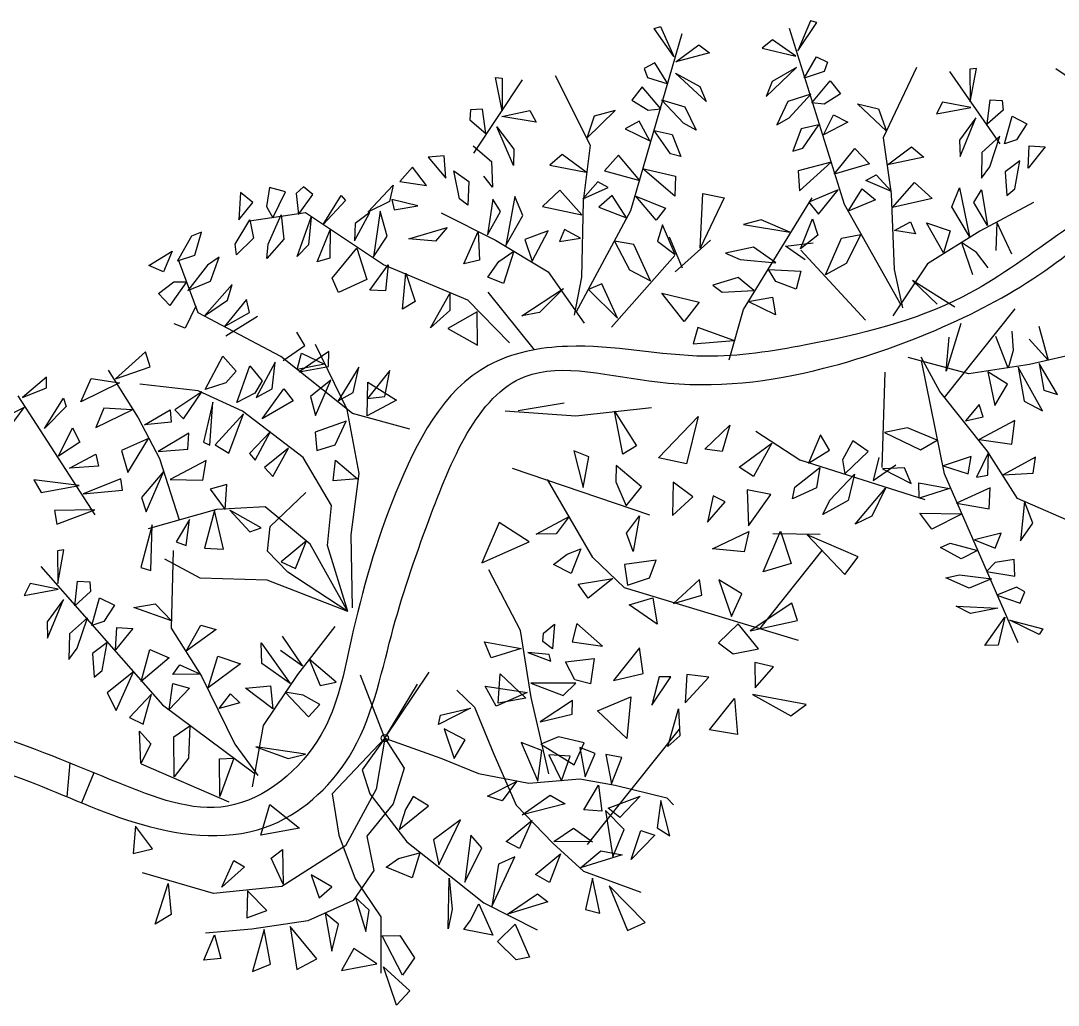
# Model space of a CAD drawing. Header units: millimetres. Extents: x 249.48 to 251.53, y 2603.73 to 2604.63.
# Drawn here: x 250.175 to 251.066, y 2603.732 to 2604.578 of the extents above; entities that cross this region are included whole.
import ezdxf

# ---------------------------------------------------------------- set-up
doc = ezdxf.new("R2010")
doc.units = ezdxf.units.MM
doc.header["$LTSCALE"] = 10
doc.layers.add('Vegetais', color=94, linetype='Continuous')

msp = doc.modelspace()

# ---------------------------------------------------------------- linework, layer by layer
at = {"layer": 'Vegetais'}
for p, q in [((250.71868, 2604.571), (250.72413, 2604.57273)), ((250.7357, 2604.54716), (250.71868, 2604.571)), ((250.72413, 2604.57273), (250.7357, 2604.54716)), ((250.83473, 2604.57127), (250.88191, 2604.42017)), ((250.85314, 2604.57774), (250.84208, 2604.55194)), ((250.84208, 2604.55194), (250.85862, 2604.57611)), ((250.85862, 2604.57611), (250.85314, 2604.57774)), ((250.74266, 2604.56663), (250.69849, 2604.41462)), ((250.82034, 2604.56145), (250.81148, 2604.55434)), ((250.84048, 2604.54736), (250.82034, 2604.56145)), ((250.73739, 2604.54261), (250.75725, 2604.5571)), ((250.75725, 2604.5571), (250.76625, 2604.55017)), ((250.81148, 2604.55434), (250.84048, 2604.54736)), ((250.76625, 2604.55017), (250.73739, 2604.54261)), ((250.84765, 2604.52847), (250.8584, 2604.54676)), ((250.8584, 2604.54676), (250.86765, 2604.54207)), ((250.71949, 2604.54166), (250.71033, 2604.53678)), ((250.71033, 2604.53678), (250.71316, 2604.5289)), ((250.7306, 2604.52359), (250.71949, 2604.54166)), ((250.81505, 2604.51264), (250.84098, 2604.53751)), ((250.84098, 2604.53751), (250.82027, 2604.52567)), ((250.86765, 2604.54207), (250.86498, 2604.53413)), ((250.94425, 2604.53758), (250.91546, 2604.47722)), ((250.97266, 2604.5343), (251.01582, 2604.47217)), ((250.99559, 2604.53681), (250.98992, 2604.53605)), ((250.98992, 2604.53605), (250.99035, 2604.50799)), ((250.99035, 2604.50799), (250.99559, 2604.53681)), ((251.06386, 2604.5368), (251.10019, 2604.51189)), ((250.60549, 2604.52694), (250.56358, 2604.46396)), ((250.58252, 2604.52899), (250.5882, 2604.52835)), ((250.58833, 2604.50028), (250.58252, 2604.52899)), ((250.5882, 2604.52835), (250.58833, 2604.50028)), ((250.63383, 2604.53077), (250.66381, 2604.47099)), ((250.71316, 2604.5289), (250.7306, 2604.52359)), ((250.76351, 2604.5084), (250.73709, 2604.53276)), ((250.73709, 2604.53276), (250.75803, 2604.52133)), ((250.82027, 2604.52567), (250.81505, 2604.51264)), ((250.86498, 2604.53413), (250.84765, 2604.52847)), ((250.75803, 2604.52133), (250.76351, 2604.5084)), ((250.74409, 2604.48972), (250.72513, 2604.50974)), ((250.72513, 2604.50974), (250.74508, 2604.50373)), ((250.83356, 2604.50834), (250.82425, 2604.48833)), ((250.85339, 2604.51474), (250.83356, 2604.50834)), ((250.83483, 2604.49434), (250.85339, 2604.51474)), ((250.96663, 2604.5078), (250.96144, 2604.49769)), ((250.99076, 2604.50315), (250.96663, 2604.5078)), ((251.00501, 2604.48884), (251.00736, 2604.50992)), ((251.00736, 2604.50992), (251.01773, 2604.50941)), ((251.01773, 2604.50941), (251.01853, 2604.50107)), ((250.56093, 2604.50116), (250.5603, 2604.4928)), ((250.57128, 2604.50187), (250.56093, 2604.50116)), ((250.57405, 2604.48084), (250.57128, 2604.50187)), ((250.58802, 2604.49543), (250.61205, 2604.50055)), ((250.61205, 2604.50055), (250.61744, 2604.49055)), ((250.66082, 2604.47679), (250.68523, 2604.50067)), ((250.68523, 2604.50067), (250.66724, 2604.49583)), ((250.74508, 2604.50373), (250.75478, 2604.48392)), ((250.89347, 2604.50646), (250.91154, 2604.50198)), ((250.91834, 2604.48307), (250.89347, 2604.50646)), ((250.91154, 2604.50198), (250.91834, 2604.48307)), ((250.96144, 2604.49769), (250.99076, 2604.50315)), ((251.01853, 2604.50107), (251.00501, 2604.48884)), ((250.5603, 2604.4928), (250.57405, 2604.48084)), ((250.61744, 2604.49055), (250.58802, 2604.49543)), ((250.66724, 2604.49583), (250.66082, 2604.47679)), ((250.75478, 2604.48392), (250.74409, 2604.48972)), ((250.82425, 2604.48833), (250.83483, 2604.49434)), ((250.99524, 2604.49437), (250.98116, 2604.4751)), ((250.98171, 2604.46108), (250.99524, 2604.49437)), ((250.5979, 2604.45355), (250.58372, 2604.48656)), ((250.58372, 2604.48656), (250.59817, 2604.46758)), ((250.7329, 2604.46338), (250.71872, 2604.48337)), ((250.71872, 2604.48337), (250.73415, 2604.48008)), ((250.84496, 2604.48491), (250.83785, 2604.46578)), ((250.86032, 2604.4885), (250.84496, 2604.48491)), ((250.84654, 2604.46824), (250.86032, 2604.4885)), ((250.73415, 2604.48008), (250.74164, 2604.4611)), ((250.91546, 2604.47722), (250.92247, 2604.42913)), ((250.98116, 2604.4751), (250.98171, 2604.46108)), ((251.01586, 2604.47864), (251.00037, 2604.4647)), ((251.00724, 2604.45245), (251.01586, 2604.47864)), ((250.56341, 2604.47043), (250.57917, 2604.4568)), ((250.59817, 2604.46758), (250.5979, 2604.45355)), ((250.66381, 2604.47099), (250.65776, 2604.42278)), ((250.74164, 2604.4611), (250.7329, 2604.46338)), ((250.83785, 2604.46578), (250.84654, 2604.46824)), ((250.87336, 2604.44601), (250.89122, 2604.46816)), ((250.89122, 2604.46816), (250.90368, 2604.45482)), ((250.9193, 2604.45394), (250.93979, 2604.46951)), ((250.93979, 2604.46951), (250.95049, 2604.46056)), ((251.00037, 2604.4647), (251.00004, 2604.44265)), ((250.57917, 2604.4568), (250.57994, 2604.43475)), ((250.63965, 2604.46281), (250.62912, 2604.45365)), ((250.66044, 2604.44765), (250.63965, 2604.46281)), ((250.68823, 2604.46242), (250.67604, 2604.44884)), ((250.70653, 2604.44063), (250.68823, 2604.46242)), ((250.87082, 2604.45619), (250.84265, 2604.449)), ((250.84366, 2604.43184), (250.87082, 2604.45619)), ((250.90368, 2604.45482), (250.87336, 2604.44601)), ((250.95049, 2604.46056), (250.9193, 2604.45394)), ((251.03289, 2604.45752), (251.02034, 2604.44797)), ((251.02858, 2604.43339), (251.03289, 2604.45752)), ((250.51107, 2604.45194), (250.50043, 2604.43979)), ((250.52332, 2604.43621), (250.51107, 2604.45194)), ((250.55158, 2604.42494), (250.5468, 2604.44897)), ((250.5468, 2604.44897), (250.55954, 2604.43967)), ((250.62912, 2604.45365), (250.66044, 2604.44765)), ((250.67604, 2604.44884), (250.70653, 2604.44063)), ((250.73651, 2604.42706), (250.70887, 2604.45086)), ((250.70887, 2604.45086), (250.73717, 2604.44423)), ((250.84265, 2604.449), (250.84366, 2604.43184)), ((250.90078, 2604.44043), (250.90947, 2604.44543)), ((250.90947, 2604.44543), (250.92258, 2604.43108)), ((251.00004, 2604.44265), (251.00724, 2604.45245)), ((251.02034, 2604.44797), (251.02166, 2604.42761)), ((250.47279, 2604.41335), (250.49462, 2604.43643)), ((250.49462, 2604.43643), (250.49139, 2604.4225)), ((250.50043, 2604.43979), (250.52332, 2604.43621)), ((250.55954, 2604.43967), (250.55863, 2604.41929)), ((250.57994, 2604.43475), (250.57255, 2604.44441)), ((250.67044, 2604.43934), (250.65761, 2604.42473)), ((250.67922, 2604.43451), (250.67044, 2604.43934)), ((250.73717, 2604.44423), (250.73651, 2604.42706)), ((250.92258, 2604.43108), (250.90078, 2604.44043)), ((250.92368, 2604.41753), (250.94233, 2604.43898)), ((250.94233, 2604.43898), (250.9575, 2604.4252)), ((250.41748, 2604.43521), (250.41132, 2604.42953)), ((250.41132, 2604.42953), (250.41323, 2604.4114)), ((250.41323, 2604.4114), (250.42554, 2604.42868)), ((250.42554, 2604.42868), (250.41748, 2604.43521)), ((250.43449, 2604.40283), (250.44981, 2604.4278)), ((250.44981, 2604.4278), (250.45353, 2604.42345)), ((250.63771, 2604.43223), (250.62281, 2604.41815)), ((250.65679, 2604.41115), (250.63771, 2604.43223)), ((250.65761, 2604.42473), (250.67922, 2604.43451)), ((250.6827, 2604.42765), (250.6714, 2604.41777)), ((250.69497, 2604.40863), (250.6827, 2604.42765)), ((250.75826, 2604.38256), (250.76071, 2604.42949)), ((250.76071, 2604.42949), (250.779, 2604.42556)), ((250.877, 2604.43245), (250.85173, 2604.42184)), ((250.8601, 2604.4117), (250.877, 2604.43245)), ((250.88555, 2604.41424), (250.89744, 2604.4335)), ((250.89744, 2604.4335), (250.90894, 2604.42385)), ((250.92247, 2604.42913), (250.92509, 2604.36402)), ((250.97439, 2604.41796), (250.98106, 2604.43436)), ((250.98106, 2604.43436), (250.98966, 2604.39251)), ((250.99348, 2604.42177), (250.99989, 2604.43247)), ((250.99989, 2604.43247), (251.00528, 2604.4018)), ((251.02166, 2604.42761), (251.02858, 2604.43339)), ((250.45353, 2604.42345), (250.43449, 2604.40283)), ((250.49139, 2604.4225), (250.47279, 2604.41335)), ((250.49355, 2604.42421), (250.4953, 2604.41547)), ((250.51577, 2604.41886), (250.49355, 2604.42421)), ((250.4953, 2604.41547), (250.51577, 2604.41886)), ((250.55863, 2604.41929), (250.55158, 2604.42494)), ((250.58029, 2604.42459), (250.57551, 2604.39382)), ((250.58691, 2604.41401), (250.58029, 2604.42459)), ((250.59907, 2604.42685), (250.59132, 2604.38483)), ((250.60607, 2604.41058), (250.59907, 2604.42685)), ((250.65776, 2604.42278), (250.65643, 2604.35763)), ((250.72046, 2604.40659), (250.70316, 2604.427)), ((250.70316, 2604.427), (250.72863, 2604.41689)), ((250.779, 2604.42556), (250.75826, 2604.38256)), ((250.79568, 2604.32971), (250.85464, 2604.42573)), ((250.85173, 2604.42184), (250.8601, 2604.4117)), ((250.88191, 2604.42017), (250.93068, 2604.33382)), ((250.90894, 2604.42385), (250.88555, 2604.41424)), ((250.9575, 2604.4252), (250.92368, 2604.41753)), ((251.00528, 2604.4018), (250.99348, 2604.42177)), ((251.04468, 2604.42163), (250.99852, 2604.39707)), ((250.41928, 2604.41267), (250.37116, 2604.40556)), ((250.3873, 2604.38577), (250.39835, 2604.41104)), ((250.39835, 2604.41104), (250.40059, 2604.39032)), ((250.48635, 2604.3682), (250.41928, 2604.41267)), ((250.46127, 2604.38876), (250.47448, 2604.41307)), ((250.47448, 2604.41307), (250.46185, 2604.40369)), ((250.48349, 2604.41422), (250.47779, 2604.37496)), ((250.48954, 2604.39275), (250.48349, 2604.41422)), ((250.53573, 2604.41285), (250.58236, 2604.38921)), ((250.57551, 2604.39382), (250.58691, 2604.41401)), ((250.59132, 2604.38483), (250.60607, 2604.41058)), ((250.62281, 2604.41815), (250.65679, 2604.41115)), ((250.69849, 2604.41462), (250.65144, 2604.32732)), ((250.6714, 2604.41777), (250.69497, 2604.40863)), ((250.72863, 2604.41689), (250.72046, 2604.40659)), ((250.98966, 2604.39251), (250.97439, 2604.41796)), ((250.35869, 2604.38581), (250.37157, 2604.40666)), ((250.37157, 2604.40666), (250.37455, 2604.39118)), ((250.41208, 2604.37518), (250.4242, 2604.409)), ((250.4242, 2604.409), (250.42184, 2604.38526)), ((250.46185, 2604.40369), (250.46127, 2604.38876)), ((250.72591, 2604.40264), (250.72163, 2604.3886)), ((250.73674, 2604.3771), (250.72591, 2604.40264)), ((250.81081, 2604.40688), (250.79564, 2604.40278)), ((250.79564, 2604.40278), (250.83536, 2604.39633)), ((250.83536, 2604.39633), (250.81081, 2604.40688)), ((250.84441, 2604.3819), (250.85473, 2604.40765)), ((250.85473, 2604.40765), (250.85929, 2604.39369)), ((250.9253, 2604.39756), (250.93907, 2604.40511)), ((250.93907, 2604.40511), (250.94341, 2604.39488)), ((250.95289, 2604.40427), (250.9732, 2604.39738)), ((250.96728, 2604.37847), (250.95289, 2604.40427)), ((251.01311, 2604.40481), (251.01245, 2604.38037)), ((251.02609, 2604.37743), (251.01311, 2604.40481)), ((250.32134, 2604.39291), (250.30926, 2604.37159)), ((250.3298, 2604.39607), (250.32134, 2604.39291)), ((250.32427, 2604.37642), (250.3298, 2604.39607)), ((250.42929, 2604.37072), (250.44054, 2604.39835)), ((250.44054, 2604.39835), (250.44023, 2604.37377)), ((250.47779, 2604.37496), (250.48954, 2604.39275)), ((250.50809, 2604.39045), (250.54107, 2604.40024)), ((250.54107, 2604.40024), (250.53104, 2604.38836)), ((250.55519, 2604.36903), (250.56762, 2604.39666)), ((250.56762, 2604.39666), (250.56877, 2604.37225)), ((250.62784, 2604.39732), (250.60767, 2604.39003)), ((250.61397, 2604.37124), (250.62784, 2604.39732)), ((250.64164, 2604.39843), (250.6375, 2604.38813)), ((250.65556, 2604.39116), (250.64164, 2604.39843)), ((250.74303, 2604.36516), (250.73197, 2604.39204)), ((250.85929, 2604.39369), (250.84441, 2604.3819)), ((250.87965, 2604.39115), (250.89623, 2604.39421)), ((250.89623, 2604.39421), (250.88377, 2604.36938)), ((250.94341, 2604.39488), (250.9253, 2604.39756)), ((250.99852, 2604.39707), (250.95376, 2604.369)), ((250.9732, 2604.39738), (250.96728, 2604.37847)), ((250.35999, 2604.37688), (250.35869, 2604.38581)), ((250.37455, 2604.39118), (250.35999, 2604.37688)), ((250.40059, 2604.39032), (250.38613, 2604.37367)), ((250.38613, 2604.37367), (250.3873, 2604.38577)), ((250.42184, 2604.38526), (250.41208, 2604.37518)), ((250.53104, 2604.38836), (250.50809, 2604.39045)), ((250.58236, 2604.38921), (250.62767, 2604.36204)), ((250.60767, 2604.39003), (250.61397, 2604.37124)), ((250.6375, 2604.38813), (250.65556, 2604.39116)), ((250.68469, 2604.38839), (250.69764, 2604.36381)), ((250.70133, 2604.38565), (250.68469, 2604.38839)), ((250.71552, 2604.3543), (250.70133, 2604.38565)), ((250.72163, 2604.3886), (250.73674, 2604.3771)), ((250.73686, 2604.36228), (250.7672, 2604.38943)), ((250.80426, 2604.38332), (250.78009, 2604.37817)), ((250.82334, 2604.36988), (250.80426, 2604.38332)), ((250.83176, 2604.38427), (250.85537, 2604.38697)), ((250.8485, 2604.37258), (250.83176, 2604.38427)), ((250.86608, 2604.35952), (250.87965, 2604.39115)), ((250.99577, 2604.3788), (250.9827, 2604.38731)), ((250.9827, 2604.38731), (250.99239, 2604.35989)), ((250.30926, 2604.37159), (250.32427, 2604.37642)), ((250.34519, 2604.3747), (250.33514, 2604.36785)), ((250.33755, 2604.354), (250.34519, 2604.3747)), ((250.44208, 2604.35661), (250.46342, 2604.3824)), ((250.46342, 2604.3824), (250.47195, 2604.35545)), ((250.58547, 2604.371), (250.59837, 2604.37977)), ((250.59837, 2604.37977), (250.58923, 2604.35216)), ((250.68206, 2604.31477), (250.73647, 2604.37607)), ((250.78009, 2604.37817), (250.79259, 2604.37275)), ((250.90032, 2604.32066), (250.8447, 2604.38086)), ((251.00569, 2604.36546), (250.99577, 2604.3788)), ((250.32695, 2604.32687), (250.31003, 2604.37248)), ((250.33514, 2604.36785), (250.31831, 2604.346)), ((250.44023, 2604.37377), (250.42929, 2604.37072)), ((250.47458, 2604.34638), (250.49038, 2604.36819)), ((250.55874, 2604.33788), (250.48635, 2604.3682)), ((250.49038, 2604.36819), (250.48802, 2604.34586)), ((250.56877, 2604.37225), (250.55519, 2604.36903)), ((250.57582, 2604.35747), (250.58547, 2604.371)), ((250.79259, 2604.37275), (250.82334, 2604.36988)), ((250.88377, 2604.36938), (250.86608, 2604.35952)), ((250.95376, 2604.369), (250.92375, 2604.32443)), ((250.44759, 2604.34443), (250.44208, 2604.35661)), ((250.58923, 2604.35216), (250.57582, 2604.35747)), ((250.62767, 2604.36204), (250.65856, 2604.31807)), ((250.65643, 2604.35763), (250.65, 2604.32484)), ((250.69764, 2604.36381), (250.71552, 2604.3543)), ((250.79097, 2604.35733), (250.76907, 2604.35081)), ((250.80453, 2604.34601), (250.79097, 2604.35733)), ((250.92509, 2604.36402), (250.93217, 2604.33136)), ((250.31831, 2604.346), (250.33755, 2604.354)), ((250.35635, 2604.35122), (250.33253, 2604.32432)), ((250.35221, 2604.33781), (250.35635, 2604.35122)), ((250.47195, 2604.35545), (250.44759, 2604.34443)), ((250.60512, 2604.32433), (250.64103, 2604.34791)), ((250.64103, 2604.34791), (250.62033, 2604.32718)), ((250.6737, 2604.35188), (250.6623, 2604.34709)), ((250.6623, 2604.34709), (250.68737, 2604.32249)), ((250.68737, 2604.32249), (250.6737, 2604.35188)), ((250.76907, 2604.35081), (250.77712, 2604.34469)), ((250.97705, 2604.33175), (250.94069, 2604.35461)), ((250.94069, 2604.35461), (250.96179, 2604.33429)), ((250.36854, 2604.33828), (250.34974, 2604.31512)), ((250.37113, 2604.32722), (250.36854, 2604.33828)), ((250.48802, 2604.34586), (250.47458, 2604.34638)), ((250.6161, 2604.2952), (250.57615, 2604.34459)), ((250.74471, 2604.31963), (250.72539, 2604.3437)), ((250.72539, 2604.3437), (250.75743, 2604.33603)), ((250.77712, 2604.34469), (250.80453, 2604.34601)), ((250.32515, 2604.33278), (250.31593, 2604.31368)), ((250.33253, 2604.32432), (250.35221, 2604.33781)), ((250.59441, 2604.30121), (250.55874, 2604.33788)), ((250.75743, 2604.33603), (250.74471, 2604.31963)), ((250.7833, 2604.28644), (250.79568, 2604.32971)), ((250.96815, 2604.25436), (251.02899, 2604.33051)), ((250.3982, 2604.28947), (250.32695, 2604.32687)), ((250.34974, 2604.31512), (250.37113, 2604.32722)), ((250.3779, 2604.32372), (250.35088, 2604.30703)), ((250.62033, 2604.32718), (250.60512, 2604.32433)), ((250.31593, 2604.31368), (250.30632, 2604.3176)), ((250.75623, 2604.31447), (250.75243, 2604.30036)), ((250.78711, 2604.30323), (250.75623, 2604.31447)), ((250.98223, 2604.31786), (250.96972, 2604.27677)), ((251.04921, 2604.31544), (251.05732, 2604.28625)), ((250.4186, 2604.29875), (250.41167, 2604.31028)), ((250.75243, 2604.30036), (250.78711, 2604.30323)), ((250.96972, 2604.27677), (250.97236, 2604.30594)), ((251.02288, 2604.27956), (251.01225, 2604.30664)), ((251.02594, 2604.31113), (251.02719, 2604.29456)), ((251.05732, 2604.28625), (251.04082, 2604.30428)), ((250.40015, 2604.28593), (250.4186, 2604.29875)), ((251.02719, 2604.29456), (251.02288, 2604.27956)), ((251.09219, 2604.29421), (251.04123, 2604.28255)), ((250.45961, 2604.24059), (250.3982, 2604.28947)), ((250.98902, 2604.27446), (250.93715, 2604.28849)), ((250.96409, 2604.25944), (250.94806, 2604.28877)), ((250.96822, 2604.18874), (250.94854, 2604.28593)), ((250.24981, 2604.27759), (250.27548, 2604.23682)), ((250.39317, 2604.28451), (250.3769, 2604.25421)), ((250.39056, 2604.26162), (250.39317, 2604.28451)), ((250.91697, 2604.276), (250.91436, 2604.19408)), ((251.04123, 2604.28255), (250.98902, 2604.27446)), ((251.0223, 2604.26574), (251.00544, 2604.27615)), ((251.00544, 2604.27615), (251.01146, 2604.24723)), ((251.05245, 2604.24293), (251.03154, 2604.28019)), ((251.03154, 2604.28019), (251.03667, 2604.25096)), ((251.06544, 2604.25668), (251.04943, 2604.28339)), ((251.04943, 2604.28339), (251.05359, 2604.26058)), ((250.22626, 2604.25061), (250.23505, 2604.27043)), ((250.25935, 2604.26696), (250.22626, 2604.25061)), ((250.23505, 2604.27043), (250.25935, 2604.26696)), ((250.3769, 2604.25421), (250.39056, 2604.26162)), ((251.00474, 2604.20852), (250.96409, 2604.25944)), ((251.01146, 2604.24723), (251.0223, 2604.26574)), ((251.05359, 2604.26058), (251.06544, 2604.25668)), ((250.2386, 2604.15358), (250.17245, 2604.2558)), ((250.19493, 2604.22774), (250.21146, 2604.2536)), ((250.21146, 2604.2536), (250.21357, 2604.24643)), ((250.64158, 2604.24926), (250.60201, 2604.24273)), ((251.03667, 2604.25096), (251.05245, 2604.24293)), ((250.17755, 2604.24574), (250.15549, 2604.23484)), ((250.1616, 2604.22382), (250.17755, 2604.24574)), ((250.21357, 2604.24643), (250.19493, 2604.22774)), ((250.24601, 2604.24509), (250.23913, 2604.22858)), ((250.23913, 2604.22858), (250.27028, 2604.24359)), ((250.27028, 2604.24359), (250.24601, 2604.24509)), ((250.28101, 2604.2307), (250.30303, 2604.24357)), ((250.30303, 2604.24357), (250.30388, 2604.2331)), ((250.50892, 2604.22697), (250.45961, 2604.24059)), ((250.5909, 2604.24289), (250.65137, 2604.23862)), ((250.65137, 2604.23862), (250.71664, 2604.24572)), ((250.99815, 2604.24812), (250.98621, 2604.23423)), ((251.00156, 2604.23755), (250.99815, 2604.24812)), ((250.27548, 2604.23682), (250.29384, 2604.2018)), ((250.30388, 2604.2331), (250.28101, 2604.2307)), ((250.72238, 2604.2023), (250.75663, 2604.23788)), ((250.75663, 2604.23788), (250.74663, 2604.19718)), ((250.98621, 2604.23423), (251.00156, 2604.23755)), ((251.02864, 2604.23443), (250.99805, 2604.21808)), ((251.02619, 2604.21408), (251.02864, 2604.23443)), ((250.20718, 2604.20374), (250.21916, 2604.2282)), ((250.21916, 2604.2282), (250.22529, 2604.21587)), ((250.76221, 2604.20981), (250.78387, 2604.23051)), ((250.78387, 2604.23051), (250.77718, 2604.20792)), ((250.80613, 2604.22524), (250.84381, 2604.20065)), ((250.93637, 2604.22833), (250.91654, 2604.22421)), ((250.91654, 2604.22421), (250.9475, 2604.20919)), ((250.96204, 2604.21773), (250.93637, 2604.22833)), ((250.22529, 2604.21587), (250.20718, 2604.20374)), ((250.28451, 2604.21898), (250.26112, 2604.2087)), ((250.26672, 2604.18981), (250.28451, 2604.21898)), ((250.7919, 2604.1945), (250.82, 2604.21505)), ((250.82, 2604.21505), (250.80402, 2604.18633)), ((250.9475, 2604.20919), (250.96204, 2604.21773)), ((250.99805, 2604.21808), (251.02619, 2604.21408)), ((250.21655, 2604.19344), (250.23924, 2604.20566)), ((250.23924, 2604.20566), (250.2414, 2604.19522)), ((250.26112, 2604.2087), (250.26672, 2604.18981)), ((250.77718, 2604.20792), (250.76221, 2604.20981)), ((251.0061, 2604.20712), (250.99575, 2604.18577)), ((251.03093, 2604.16759), (251.00474, 2604.20852)), ((251.00559, 2604.18768), (251.0061, 2604.20712)), ((250.29384, 2604.2018), (250.31074, 2604.14907)), ((250.74663, 2604.19718), (250.72238, 2604.2023)), ((250.84381, 2604.20065), (250.95124, 2604.16668)), ((250.9118, 2604.20283), (250.90681, 2604.18303)), ((250.90681, 2604.18303), (250.92642, 2604.19645)), ((250.99105, 2604.20365), (250.96709, 2604.1956)), ((250.96709, 2604.1956), (250.98869, 2604.18883)), ((250.98869, 2604.18883), (250.99105, 2604.20365)), ((251.0465, 2604.20311), (251.01859, 2604.18769)), ((251.04427, 2604.18934), (251.0465, 2604.20311)), ((250.2414, 2604.19522), (250.21655, 2604.19344)), ((250.29749, 2604.19106), (250.27827, 2604.16842)), ((250.28244, 2604.15606), (250.29749, 2604.19106)), ((250.59682, 2604.19349), (250.71472, 2604.15352)), ((250.80402, 2604.18633), (250.7919, 2604.1945)), ((250.83959, 2604.17717), (250.86118, 2604.19412)), ((250.86118, 2604.19412), (250.85834, 2604.17668)), ((250.86966, 2604.16609), (250.89102, 2604.18839)), ((250.89102, 2604.18839), (250.88539, 2604.16574)), ((250.93378, 2604.19393), (250.91482, 2604.19311)), ((250.91482, 2604.19311), (250.93947, 2604.1804)), ((250.93947, 2604.1804), (250.93378, 2604.19393)), ((251.0315, 2604.04364), (250.96822, 2604.18874)), ((250.99575, 2604.18577), (251.00559, 2604.18768)), ((251.01859, 2604.18769), (251.04427, 2604.18934)), ((250.18595, 2604.18368), (250.19206, 2604.17266)), ((250.22469, 2604.17853), (250.18595, 2604.18368)), ((250.19206, 2604.17266), (250.22469, 2604.17853)), ((250.26061, 2604.18446), (250.22811, 2604.17139)), ((250.2621, 2604.17466), (250.26061, 2604.18446)), ((250.94619, 2604.18085), (250.97255, 2604.17623)), ((250.9465, 2604.16771), (250.94619, 2604.18085)), ((250.22811, 2604.17139), (250.2621, 2604.17466)), ((250.79869, 2604.17488), (250.79984, 2604.14405)), ((250.81904, 2604.17082), (250.79869, 2604.17488)), ((250.79984, 2604.14405), (250.81904, 2604.17082)), ((250.83751, 2604.16727), (250.83959, 2604.17717)), ((250.85834, 2604.17668), (250.83751, 2604.16727)), ((250.89162, 2604.14539), (250.91742, 2604.17627)), ((250.91742, 2604.17627), (250.90578, 2604.15222)), ((250.97255, 2604.17623), (250.9465, 2604.16771)), ((251.00736, 2604.17679), (250.97867, 2604.1636)), ((251.00668, 2604.15856), (251.00736, 2604.17679)), ((250.27827, 2604.16842), (250.28244, 2604.15606)), ((250.38454, 2604.16031), (250.34266, 2604.15819)), ((250.42314, 2604.1283), (250.38454, 2604.16031)), ((250.86376, 2604.15381), (250.86966, 2604.16609)), ((250.88539, 2604.16574), (250.86376, 2604.15381)), ((250.97867, 2604.1636), (251.00668, 2604.15856)), ((251.09221, 2604.14081), (251.03093, 2604.16759)), ((251.03694, 2604.16504), (251.03345, 2604.13108)), ((251.04418, 2604.1463), (251.03694, 2604.16504)), ((250.23819, 2604.15783), (250.20349, 2604.15716)), ((250.20349, 2604.15716), (250.20568, 2604.14541)), ((250.20568, 2604.14541), (250.23819, 2604.15783)), ((250.34266, 2604.15819), (250.28403, 2604.14135)), ((250.90578, 2604.15222), (250.89162, 2604.14539)), ((250.94695, 2604.15486), (250.98342, 2604.15425)), ((250.95742, 2604.14124), (250.94695, 2604.15486)), ((250.98342, 2604.15425), (250.95742, 2604.14124)), ((250.28756, 2604.14502), (250.27779, 2604.10815)), ((250.28635, 2604.1057), (250.28756, 2604.14502)), ((251.03345, 2604.13108), (251.04418, 2604.1463)), ((250.81237, 2604.10466), (250.82723, 2604.13937)), ((250.82068, 2604.13751), (250.86139, 2604.13686)), ((250.82723, 2604.13937), (250.83648, 2604.11182)), ((250.89396, 2604.11728), (250.85013, 2604.1362)), ((250.85013, 2604.1362), (250.88272, 2604.10233)), ((250.45555, 2604.07056), (250.42314, 2604.1283)), ((250.96478, 2604.12541), (250.97295, 2604.12924)), ((250.98268, 2604.11561), (250.96478, 2604.12541)), ((250.97295, 2604.12924), (250.99664, 2604.12295)), ((250.21177, 2604.12333), (250.2061, 2604.12259)), ((250.2061, 2604.12259), (250.20646, 2604.09453)), ((250.20646, 2604.09453), (250.21177, 2604.12333)), ((250.32873, 2604.09898), (250.29828, 2604.11542)), ((250.30567, 2604.12289), (250.30387, 2604.05604)), ((250.80947, 2604.05573), (250.86304, 2604.12278)), ((250.88272, 2604.10233), (250.89396, 2604.11728)), ((250.99664, 2604.12295), (250.98268, 2604.11561)), ((250.19191, 2604.10921), (250.29638, 2603.99028)), ((250.27779, 2604.10815), (250.28635, 2604.1057)), ((250.83648, 2604.11182), (250.81237, 2604.10466)), ((250.3864, 2604.09746), (250.32873, 2604.09898)), ((250.96927, 2604.09946), (250.9812, 2604.10184)), ((250.9894, 2604.09043), (250.96927, 2604.09946)), ((250.9812, 2604.10184), (251.00858, 2604.09858)), ((251.00858, 2604.09858), (250.9894, 2604.09043)), ((250.18274, 2604.09438), (250.17753, 2604.08429)), ((250.17753, 2604.08429), (250.20686, 2604.08969)), ((250.20686, 2604.08969), (250.18274, 2604.09438)), ((250.22108, 2604.07534), (250.22348, 2604.09642)), ((250.22348, 2604.09642), (250.23385, 2604.09589)), ((250.23385, 2604.09589), (250.23462, 2604.08754)), ((250.45555, 2604.07056), (250.3864, 2604.09746)), ((251.03003, 2604.09151), (251.01323, 2604.08444)), ((251.03726, 2604.08726), (251.03003, 2604.09151)), ((250.21132, 2604.08089), (250.1972, 2604.06166)), ((250.19772, 2604.04763), (250.21132, 2604.08089)), ((250.23462, 2604.08754), (250.22108, 2604.07534)), ((251.01323, 2604.08444), (251.03334, 2604.07765)), ((251.03334, 2604.07765), (251.03726, 2604.08726)), ((250.27189, 2604.07383), (250.29023, 2604.07708)), ((250.30412, 2604.06255), (250.27189, 2604.07383)), ((250.29023, 2604.07708), (250.30412, 2604.06255)), ((250.97823, 2604.07506), (251.01411, 2604.07324)), ((250.9907, 2604.06863), (250.97823, 2604.07506)), ((251.01411, 2604.07324), (250.9907, 2604.06863)), ((250.23191, 2604.06512), (250.21639, 2604.05122)), ((250.22323, 2604.03894), (250.23191, 2604.06512)), ((251.00283, 2604.04121), (251.02018, 2604.06547)), ((251.02018, 2604.06547), (251.01419, 2604.04164)), ((251.04964, 2604.0508), (251.02439, 2604.06305)), ((251.02439, 2604.06305), (251.05272, 2604.05562)), ((250.1972, 2604.06166), (250.19772, 2604.04763)), ((250.30387, 2604.05604), (250.3298, 2604.01494)), ((250.31683, 2604.03632), (250.32923, 2604.05887)), ((250.34264, 2604.05504), (250.31683, 2604.03632)), ((250.32923, 2604.05887), (250.34264, 2604.05504)), ((250.44453, 2604.05771), (250.41232, 2604.01652)), ((251.05272, 2604.05562), (251.04964, 2604.0508)), ((250.21639, 2604.05122), (250.21601, 2604.02916)), ((250.39919, 2604.04943), (250.41657, 2604.02359)), ((250.21601, 2604.02916), (250.22323, 2604.03894)), ((250.24889, 2604.04396), (250.23632, 2604.03444)), ((250.24453, 2604.01984), (250.24889, 2604.04396)), ((250.27807, 2604.01042), (250.2854, 2604.03792)), ((250.2854, 2604.03792), (250.3022, 2604.03079)), ((250.38122, 2604.04351), (250.40607, 2604.00875)), ((250.38179, 2604.02581), (250.38122, 2604.04351)), ((250.41657, 2604.02359), (250.39768, 2604.03705)), ((251.01419, 2604.04164), (251.00283, 2604.04121)), ((250.23632, 2604.03444), (250.23759, 2604.01407)), ((250.3022, 2604.03079), (250.27807, 2604.01042)), ((250.33562, 2604.00482), (250.34395, 2604.032)), ((250.34395, 2604.032), (250.36341, 2604.02557)), ((250.44549, 2604.00977), (250.42251, 2604.02952)), ((250.42251, 2604.02952), (250.43182, 2604.00692)), ((250.23759, 2604.01407), (250.24453, 2604.01984)), ((250.27161, 2604.01869), (250.24879, 2604.00068)), ((250.25668, 2603.98541), (250.27161, 2604.01869)), ((250.30539, 2604.01646), (250.3113, 2604.02456)), ((250.3113, 2604.02456), (250.32911, 2604.01677)), ((250.36341, 2604.02557), (250.33562, 2604.00482)), ((250.40607, 2604.00875), (250.38179, 2604.02581)), ((250.48733, 2603.96172), (250.52542, 2604.0184)), ((250.30211, 2603.98634), (250.30516, 2604.00877)), ((250.30516, 2604.00877), (250.31958, 2604.00461)), ((250.32911, 2604.01677), (250.30539, 2604.01646)), ((250.3298, 2604.01494), (250.35864, 2603.95651)), ((250.41232, 2604.01652), (250.38282, 2603.97269)), ((250.43182, 2604.00692), (250.44549, 2604.00977)), ((250.48733, 2603.96172), (250.46641, 2604.01591)), ((250.24879, 2604.00068), (250.25668, 2603.98541)), ((250.2869, 2603.99951), (250.26811, 2603.97955)), ((250.27989, 2603.97369), (250.2869, 2603.99951)), ((250.31958, 2604.00461), (250.30211, 2603.98634)), ((250.3452, 2603.98724), (250.35473, 2603.99973)), ((250.35473, 2603.99973), (250.36285, 2603.99215)), ((250.3677, 2604.00458), (250.38906, 2604.00653)), ((250.39132, 2603.98684), (250.3677, 2604.00458)), ((250.38906, 2604.00653), (250.39132, 2603.98684)), ((250.41723, 2603.99871), (250.40183, 2604.00118)), ((250.40183, 2604.00118), (250.42182, 2603.98005)), ((250.48733, 2603.96172), (250.51545, 2604.00802)), ((250.36285, 2603.99215), (250.3452, 2603.98724)), ((250.4317, 2603.99054), (250.41723, 2603.99871)), ((250.42182, 2603.98005), (250.4317, 2603.99054)), ((250.29638, 2603.99028), (250.37601, 2603.93117)), ((250.26811, 2603.97955), (250.27989, 2603.97369)), ((250.38282, 2603.97269), (250.37348, 2603.91978)), ((250.27662, 2603.9678), (250.28645, 2603.9569)), ((250.27765, 2603.94008), (250.27662, 2603.9678)), ((250.30609, 2603.96284), (250.32, 2603.97237)), ((250.32, 2603.97237), (250.31869, 2603.94462)), ((250.66152, 2603.87053), (250.74063, 2603.96956)), ((250.28645, 2603.9569), (250.27765, 2603.94008)), ((250.30654, 2603.92843), (250.30609, 2603.96284)), ((250.35864, 2603.95651), (250.37837, 2603.92953)), ((250.41923, 2603.94811), (250.37671, 2603.95424)), ((250.37671, 2603.95424), (250.40424, 2603.94424)), ((250.40424, 2603.94424), (250.41923, 2603.94811)), ((250.35361, 2603.90682), (250.27833, 2603.93925)), ((250.31869, 2603.94462), (250.30654, 2603.92843)), ((250.34543, 2603.94397), (250.35779, 2603.94447)), ((250.34552, 2603.91156), (250.34543, 2603.94397)), ((250.35779, 2603.94447), (250.34552, 2603.91156))]:
    msp.add_line(p, q, dxfattribs=at)
at = {"layer": 'Vegetais', "color": 34}
for p, q in [((250.21672, 2603.94041), (250.2142, 2603.91143)), ((250.23747, 2603.93194), (250.22671, 2603.90623))]:
    msp.add_line(p, q, dxfattribs=at)
at = {"layer": 'Vegetais', "flags": 128}
for points in [[(250.85413, 2604.50715), (250.86993, 2604.52619), (250.87897, 2604.51504), (250.86497, 2604.50614), (250.85413, 2604.50715)], [(250.72454, 2604.50214), (250.70836, 2604.52086), (250.69955, 2604.50954), (250.71372, 2604.50091), (250.72454, 2604.50214)], [(250.71495, 2604.4747), (250.70588, 2604.4915), (250.69381, 2604.48494), (250.71495, 2604.4747)], [(250.86426, 2604.4799), (250.873, 2604.49688), (250.88519, 2604.49056), (250.86426, 2604.4799)], [(251.01964, 2604.47202), (251.02629, 2604.49584), (251.03909, 2604.48936), (251.02994, 2604.47552), (251.01964, 2604.47202)], [(251.04001, 2604.45128), (251.04105, 2604.47034), (251.05476, 2604.46955), (251.04001, 2604.45128)], [(250.53981, 2604.44259), (250.53839, 2604.46163), (250.52469, 2604.46057), (250.53981, 2604.44259)], [(250.36211, 2604.40676), (250.37404, 2604.42166), (250.3633, 2604.43021), (250.36211, 2604.40676)], [(250.39111, 2604.40862), (250.40205, 2604.43081), (250.38819, 2604.43452), (250.38577, 2604.41811), (250.39111, 2604.40862)], [(250.30463, 2604.37984), (250.29731, 2604.3622), (250.28464, 2604.36751), (250.30463, 2604.37984)], [(250.50245, 2604.33019), (250.50543, 2604.36088), (250.51346, 2604.33665), (250.50245, 2604.33019)], [(250.81705, 2604.3641), (250.84473, 2604.36279), (250.84084, 2604.3472), (250.82345, 2604.35373), (250.81705, 2604.3641)], [(250.31694, 2604.35351), (250.30275, 2604.33324), (250.29284, 2604.34362), (250.30606, 2604.35363), (250.31694, 2604.35351)], [(250.52664, 2604.314), (250.54334, 2604.34356), (250.54337, 2604.32891), (250.52664, 2604.314)], [(250.7995, 2604.33669), (250.82057, 2604.34031), (250.82313, 2604.32514), (250.7995, 2604.33669)], [(250.56704, 2604.29928), (250.56665, 2604.32771), (250.54157, 2604.31343), (250.56704, 2604.29928)], [(250.25601, 2604.27017), (250.28594, 2604.28057), (250.28176, 2604.29359), (250.25601, 2604.27017)], [(250.43926, 2604.29364), (250.4138, 2604.27626), (250.43891, 2604.28088), (250.43926, 2604.29364)], [(250.33315, 2604.26117), (250.34832, 2604.28963), (250.3597, 2604.27675), (250.35073, 2604.26675), (250.33315, 2604.26117)], [(250.43557, 2604.28279), (250.41207, 2604.27841), (250.41574, 2604.29223), (250.43557, 2604.28279)], [(250.36022, 2604.2499), (250.3714, 2604.28156), (250.38213, 2604.26866), (250.37578, 2604.25806), (250.36022, 2604.2499)], [(250.4651, 2604.28022), (250.44722, 2604.25136), (250.46008, 2604.25839), (250.4651, 2604.28022)], [(250.49167, 2604.27731), (250.47248, 2604.25337), (250.48752, 2604.25496), (250.49167, 2604.27731)], [(250.17608, 2604.25423), (250.19688, 2604.26249), (250.19671, 2604.27166), (250.17608, 2604.25423)], [(250.44107, 2604.26914), (250.42365, 2604.25505), (250.4279, 2604.23876), (250.44107, 2604.26914)], [(250.49744, 2604.25189), (250.47233, 2604.23855), (250.47279, 2604.26741), (250.49744, 2604.25189)], [(250.33024, 2604.25915), (250.30696, 2604.24364), (250.31431, 2604.23592), (250.33024, 2604.25915)], [(250.3821, 2604.23591), (250.4006, 2604.26181), (250.40866, 2604.25149), (250.3821, 2604.23591)], [(250.33958, 2604.25016), (250.33172, 2604.21595), (250.33701, 2604.21343), (250.33958, 2604.25016)], [(250.36597, 2604.24019), (250.34159, 2604.21352), (250.35352, 2604.20654), (250.36597, 2604.24019)], [(250.68464, 2604.24239), (250.70354, 2604.21273), (250.692, 2604.20549), (250.68464, 2604.24239)], [(250.45419, 2604.23402), (250.42752, 2604.22434), (250.42913, 2604.20865), (250.44476, 2604.21353), (250.45419, 2604.23402)], [(250.29258, 2604.20799), (250.31809, 2604.20979), (250.31913, 2604.22357), (250.29258, 2604.20799)], [(250.38919, 2604.22491), (250.37121, 2604.20623), (250.37591, 2604.20042), (250.38919, 2604.22491)], [(250.85126, 2604.19787), (250.86956, 2604.20893), (250.86157, 2604.22207), (250.85126, 2604.19787)], [(250.88249, 2604.18864), (250.90255, 2604.20775), (250.8894, 2604.217), (250.88052, 2604.20067), (250.88249, 2604.18864)], [(250.40453, 2604.2108), (250.38389, 2604.19403), (250.39124, 2604.18631), (250.40453, 2604.2108)], [(250.65784, 2604.17687), (250.66266, 2604.2032), (250.64964, 2604.20831), (250.65784, 2604.17687)], [(250.30286, 2604.18396), (250.33104, 2604.18319), (250.33399, 2604.20027), (250.30286, 2604.18396)], [(250.46382, 2604.18442), (250.44289, 2604.18271), (250.44517, 2604.20044), (250.46382, 2604.18442)], [(250.69479, 2604.16125), (250.70798, 2604.17755), (250.68615, 2604.19584), (250.68598, 2604.18192), (250.69479, 2604.16125)], [(250.35019, 2604.15801), (250.35174, 2604.17966), (250.33741, 2604.17545), (250.35019, 2604.15801)], [(250.73444, 2604.15296), (250.75198, 2604.16881), (250.73523, 2604.1814), (250.73444, 2604.15296)], [(250.76467, 2604.14709), (250.77981, 2604.16473), (250.76949, 2604.16968), (250.76467, 2604.14709)], [(250.34104, 2604.15718), (250.33249, 2604.12492), (250.34888, 2604.12393), (250.34104, 2604.15718)], [(250.35413, 2604.15743), (250.37152, 2604.13877), (250.38128, 2604.14223), (250.35413, 2604.15743)], [(250.64583, 2604.15218), (250.63458, 2604.13723), (250.61752, 2604.13695), (250.64583, 2604.15218)], [(250.70615, 2604.1527), (250.70087, 2604.12202), (250.69491, 2604.13775), (250.70615, 2604.1527)], [(250.31957, 2604.14956), (250.30815, 2604.13035), (250.31672, 2604.12724), (250.31957, 2604.14956)], [(250.58565, 2604.14687), (250.57078, 2604.11217), (250.61152, 2604.13022), (250.58565, 2604.14687)], [(250.79999, 2604.13926), (250.79607, 2604.1216), (250.76898, 2604.12418), (250.79999, 2604.13926)], [(250.99399, 2604.13203), (251.01171, 2604.12492), (251.01679, 2604.13768), (250.99399, 2604.13203)], [(250.42014, 2604.13119), (250.39821, 2604.11308), (250.41077, 2604.10743), (250.42014, 2604.13119)], [(250.65567, 2604.12418), (250.64741, 2604.10323), (250.63245, 2604.11074), (250.64399, 2604.11985), (250.65567, 2604.12418)], [(250.6959, 2604.09299), (250.71476, 2604.0994), (250.72062, 2604.11466), (250.69337, 2604.11081), (250.6959, 2604.09299)], [(251.00417, 2604.10481), (251.02858, 2604.10076), (251.02811, 2604.1151), (251.0117, 2604.11266), (251.00417, 2604.10481)], [(250.68333, 2604.0987), (250.6622, 2604.08181), (250.65354, 2604.09395), (250.68333, 2604.0987)], [(250.73554, 2604.07722), (250.75965, 2604.08438), (250.75772, 2604.098), (250.73554, 2604.07722)], [(250.78522, 2604.06608), (250.79423, 2604.08553), (250.77434, 2604.09768), (250.78522, 2604.06608)], [(250.23567, 2604.05849), (250.24238, 2604.0823), (250.25516, 2604.07578), (250.24599, 2604.06196), (250.23567, 2604.05849)], [(250.71774, 2604.08219), (250.72145, 2604.05973), (250.69722, 2604.07607), (250.71774, 2604.08219)], [(250.80137, 2604.05393), (250.8418, 2604.06286), (250.83703, 2604.07769), (250.80137, 2604.05393)], [(250.25599, 2604.0377), (250.25708, 2604.05676), (250.27079, 2604.05594), (250.25599, 2604.0377)], [(250.63328, 2604.05954), (250.63146, 2604.03844), (250.62308, 2604.04474), (250.62369, 2604.05177), (250.63328, 2604.05954)], [(250.64823, 2604.04456), (250.67442, 2604.04078), (250.65244, 2604.06012), (250.64823, 2604.04456)], [(250.7909, 2604.05994), (250.77397, 2604.04364), (250.78653, 2604.03419), (250.80839, 2604.03836), (250.7909, 2604.05994)], [(250.60444, 2604.03863), (250.57883, 2604.03073), (250.57316, 2604.04436), (250.60444, 2604.03863)], [(250.61027, 2604.03518), (250.63002, 2604.02781), (250.62868, 2604.0335), (250.61027, 2604.03518)], [(250.68396, 2604.01113), (250.70927, 2604.01738), (250.70615, 2604.03939), (250.68396, 2604.01113)], [(250.66737, 2604.03016), (250.66405, 2604.00831), (250.65073, 2604.01177), (250.64267, 2604.0272), (250.66737, 2604.03016)], [(250.80565, 2604.00483), (250.82124, 2604.02307), (250.80523, 2604.02669), (250.80565, 2604.00483)], [(250.58474, 2603.99188), (250.5866, 2604.01693), (250.60852, 2603.99604), (250.58474, 2603.99188)], [(250.61293, 2604.00883), (250.64061, 2603.99831), (250.6514, 2604.00893), (250.61293, 2604.00883)], [(250.71687, 2603.99013), (250.73321, 2604.01436), (250.72304, 2604.01452), (250.71687, 2603.99013)], [(250.74546, 2603.99204), (250.76584, 2604.01416), (250.74684, 2604.01628), (250.74546, 2603.99204)], [(250.60978, 2604.0009), (250.58312, 2603.98911), (250.57371, 2604.00648), (250.60978, 2604.0009)], [(250.62082, 2603.97574), (250.64822, 2603.98229), (250.64869, 2603.99411), (250.62082, 2603.97574)], [(250.69876, 2603.99719), (250.69527, 2603.96142), (250.67001, 2603.9851), (250.69876, 2603.99719)], [(250.78767, 2603.99587), (250.79048, 2603.96474), (250.76638, 2603.96881), (250.78767, 2603.99587)], [(250.80325, 2603.99915), (250.8363, 2603.98084), (250.84934, 2603.9907), (250.80325, 2603.99915)], [(250.56109, 2603.98742), (250.53363, 2603.97353), (250.53514, 2603.98154), (250.56109, 2603.98742)], [(250.73976, 2603.98696), (250.74093, 2603.9636), (250.73044, 2603.95464), (250.73976, 2603.98696)], [(250.54685, 2603.9443), (250.55645, 2603.96038), (250.53827, 2603.96976), (250.54685, 2603.9443)], [(250.61877, 2603.92477), (250.62219, 2603.95125), (250.6045, 2603.95792), (250.61877, 2603.92477)], [(250.6214, 2603.95658), (250.65011, 2603.93873), (250.65867, 2603.95757), (250.63652, 2603.96299), (250.6214, 2603.95658)], [(250.63912, 2603.92518), (250.64651, 2603.94612), (250.62832, 2603.94743), (250.63912, 2603.92518)], [(250.65959, 2603.92857), (250.66814, 2603.94857), (250.65488, 2603.95357), (250.65959, 2603.92857)], [(250.68209, 2603.92261), (250.69103, 2603.945), (250.67738, 2603.94762), (250.68209, 2603.92261)], [(250.60052, 2603.92458), (250.58821, 2603.90801), (250.5755, 2603.91179), (250.60052, 2603.92458)], [(250.67097, 2603.92125), (250.6737, 2603.89901), (250.65849, 2603.9002), (250.67097, 2603.92125)], [(250.49963, 2603.88333), (250.52494, 2603.90358), (250.51179, 2603.91157), (250.50508, 2603.90046), (250.49963, 2603.88333)], [(250.60539, 2603.89598), (250.62937, 2603.91269), (250.64224, 2603.90532), (250.60539, 2603.89598)], [(250.70679, 2603.91179), (250.68934, 2603.89362), (250.67918, 2603.90149), (250.70679, 2603.91179)], [(250.38875, 2603.90467), (250.41399, 2603.88455), (250.38086, 2603.87836), (250.38875, 2603.90467)], [(250.72459, 2603.90811), (250.72129, 2603.88461), (250.7324, 2603.8779), (250.72459, 2603.90811)], [(250.68318, 2603.85987), (250.69307, 2603.88341), (250.67695, 2603.89959), (250.68318, 2603.85987)], [(250.27312, 2603.88627), (250.27131, 2603.86272), (250.28791, 2603.86656), (250.27312, 2603.88627)], [(250.53389, 2603.85299), (250.55243, 2603.89145), (250.52934, 2603.8744), (250.53389, 2603.85299)], [(250.61357, 2603.89088), (250.60308, 2603.86706), (250.59164, 2603.87288), (250.61357, 2603.89088)], [(250.63262, 2603.87309), (250.64951, 2603.8844), (250.6658, 2603.8727), (250.63262, 2603.87309)], [(250.55605, 2603.83808), (250.57064, 2603.86742), (250.5612, 2603.87855), (250.55605, 2603.83808)], [(250.69894, 2603.85746), (250.70739, 2603.88256), (250.71949, 2603.8785), (250.69894, 2603.85746)], [(250.39993, 2603.8362), (250.38974, 2603.85873), (250.3996, 2603.86612), (250.39993, 2603.8362)], [(250.51754, 2603.86319), (250.51103, 2603.84191), (250.48865, 2603.85086), (250.49912, 2603.85852), (250.51754, 2603.86319)], [(250.57946, 2603.81713), (250.59905, 2603.85974), (250.58505, 2603.8534), (250.57946, 2603.81713)], [(250.63819, 2603.86241), (250.62885, 2603.83765), (250.61686, 2603.84469), (250.63819, 2603.86241)], [(250.65537, 2603.85038), (250.67298, 2603.86495), (250.69139, 2603.86154), (250.65537, 2603.85038)], [(250.3475, 2603.83374), (250.35766, 2603.85668), (250.36672, 2603.85124), (250.3475, 2603.83374)], [(250.42417, 2603.84423), (250.43088, 2603.82453), (250.44202, 2603.83397), (250.42417, 2603.84423)], [(250.54272, 2603.84158), (250.54528, 2603.81487), (250.54193, 2603.79795), (250.54272, 2603.84158)], [(250.66594, 2603.84159), (250.65981, 2603.81461), (250.67225, 2603.81144), (250.66594, 2603.84159)], [(250.30127, 2603.83703), (250.30383, 2603.81031), (250.29004, 2603.80188), (250.30127, 2603.83703)], [(250.36951, 2603.8305), (250.36891, 2603.80749), (250.3859, 2603.81371), (250.36951, 2603.8305)], [(250.68003, 2603.83477), (250.69589, 2603.79647), (250.71111, 2603.80336), (250.68003, 2603.83477)], [(250.4623, 2603.82481), (250.47104, 2603.79576), (250.47384, 2603.8139), (250.4623, 2603.82481)], [(250.59267, 2603.81064), (250.61847, 2603.82818), (250.62747, 2603.82125), (250.59267, 2603.81064)], [(250.56818, 2603.81936), (250.5803, 2603.79257), (250.55537, 2603.79743), (250.56075, 2603.805), (250.56818, 2603.81936)], [(250.43606, 2603.81147), (250.44198, 2603.77894), (250.44766, 2603.80205), (250.43606, 2603.81147)], [(250.38377, 2603.79735), (250.3737, 2603.76125), (250.3892, 2603.76753), (250.38377, 2603.79735)], [(250.40601, 2603.80007), (250.41175, 2603.76307), (250.42886, 2603.77227), (250.40601, 2603.80007)], [(250.59951, 2603.802), (250.61157, 2603.77372), (250.60012, 2603.77147), (250.58427, 2603.78704), (250.59951, 2603.802)], [(250.34113, 2603.79272), (250.34662, 2603.77247), (250.33191, 2603.77095), (250.34113, 2603.79272)], [(250.48518, 2603.79207), (250.50044, 2603.79238), (250.51285, 2603.77306), (250.50271, 2603.7582), (250.48518, 2603.79207)], [(250.48066, 2603.76802), (250.46083, 2603.78105), (250.45023, 2603.76232), (250.48066, 2603.76802)], [(250.48624, 2603.76541), (250.50877, 2603.7448), (250.49752, 2603.73238), (250.48624, 2603.76541)]]:
    msp.add_lwpolyline(points, close=True, dxfattribs=at)
for points in [[(250.45975, 2604.07368), (250.45854, 2604.13645), (250.46539, 2604.18898), (250.45517, 2604.2438), (250.4279, 2604.29961)], [(250.45555, 2604.07056), (250.43822, 2604.12728), (250.4415, 2604.1614), (250.41712, 2604.20285), (250.36527, 2604.24247), (250.32695, 2604.26007), (250.27706, 2604.26567)], [(250.8429, 2604.04565), (250.69327, 2604.09075), (250.66606, 2604.11683), (250.62705, 2604.18387)], [(250.45555, 2604.07056), (250.40395, 2604.10435), (250.38657, 2604.12236), (250.38879, 2604.14336), (250.41967, 2604.17277)], [(250.62836, 2603.93097), (250.61318, 2603.9967), (250.60397, 2604.05419), (250.57669, 2604.10632)], [(250.54934, 2604.00282), (250.56433, 2603.98834), (250.58116, 2603.94791), (250.60025, 2603.9041), (250.63188, 2603.87147), (250.65817, 2603.84743), (250.70741, 2603.82937)], [(250.48733, 2603.96172), (250.47996, 2603.91788), (250.45355, 2603.86926), (250.39896, 2603.83429), (250.34011, 2603.8282), (250.27919, 2603.84611)], [(250.48733, 2603.96172), (250.48733, 2603.96172), (250.50399, 2603.93609), (250.49443, 2603.90536), (250.47181, 2603.87753), (250.47785, 2603.84798), (250.46011, 2603.82235), (250.42114, 2603.80472), (250.37302, 2603.79761), (250.33341, 2603.79436)], [(250.48733, 2603.96172), (250.44212, 2603.91397), (250.44793, 2603.87845), (250.46202, 2603.84082), (250.48408, 2603.80826), (250.484, 2603.75982)], [(250.48733, 2603.96172), (250.46804, 2603.9345), (250.47442, 2603.91391), (250.50632, 2603.8726), (250.54288, 2603.84367), (250.57248, 2603.82039), (250.61823, 2603.79708)], [(250.48733, 2603.96172), (250.53542, 2603.94445), (250.5678, 2603.93123), (250.61115, 2603.92297), (250.65496, 2603.92665), (250.68525, 2603.92129), (250.7297, 2603.9106), (250.73544, 2603.9044)]]:
    msp.add_lwpolyline(points, dxfattribs=at)
at = {"layer": 'Vegetais'}
msp.add_circle((250.48733, 2603.96172), 0.00313, dxfattribs=at)
at = {"layer": 'Vegetais', "color": 34}
msp.add_open_spline([(249.60439, 2604.3641), (249.62817, 2604.36085), (249.67288, 2604.35361), (249.74198, 2604.32557), (249.81062, 2604.27763), (249.87269, 2604.20844), (249.9051, 2604.12772), (249.95907, 2604.03593), (250.05252, 2603.96062), (250.17462, 2603.93159), (250.27114, 2603.88347), (250.383, 2603.86776), (250.47016, 2603.94565), (250.49059, 2604.05037), (250.52757, 2604.15849), (250.58462, 2604.30042), (250.73487, 2604.25696), (250.8559, 2604.27248), (250.96988, 2604.31305), (251.0581, 2604.36118), (251.14987, 2604.4428), (251.29429, 2604.43952), (251.66091, 2604.44176), (251.30682, 2604.44005), (251.16706, 2604.46239), (251.06446, 2604.39395), (250.97477, 2604.32738), (250.86707, 2604.3013), (250.75201, 2604.28318), (250.66166, 2604.30514), (250.54954, 2604.2838), (250.49168, 2604.17219), (250.46039, 2604.06232), (250.44126, 2603.95646), (250.35573, 2603.88453), (250.24795, 2603.92712), (250.16619, 2603.96193), (250.07508, 2603.9876), (250.01477, 2604.05004), (249.92986, 2604.11879), (249.90519, 2604.22896), (249.82404, 2604.31908), (249.72626, 2604.36682), (249.65506, 2604.38453), (249.62611, 2604.3913)], degree=3, knots=[2.966715, 2.966715, 2.966715, 2.966715, 14.35754, 24.507819, 38.152085, 53.977605, 67.8995, 79.279597, 104.554384, 122.082031, 138.379558, 156.470709, 171.361224, 188.908084, 205.539961, 228.984133, 247.075285, 269.78437, 288.14462, 303.868559, 318.041085, 343.502456, 380.87012, 416.273567, 440.434318, 456.158254, 471.5481, 493.949149, 507.706504, 526.589948, 537.683397, 559.121922, 580.087172, 593.643668, 609.697327, 624.91749, 644.289065, 653.512585, 669.066298, 684.741394, 704.310183, 720.135705, 740.918005, 755.071284, 755.071284, 755.071284, 755.071284], dxfattribs=at)

doc.saveas('drawing.dxf')
